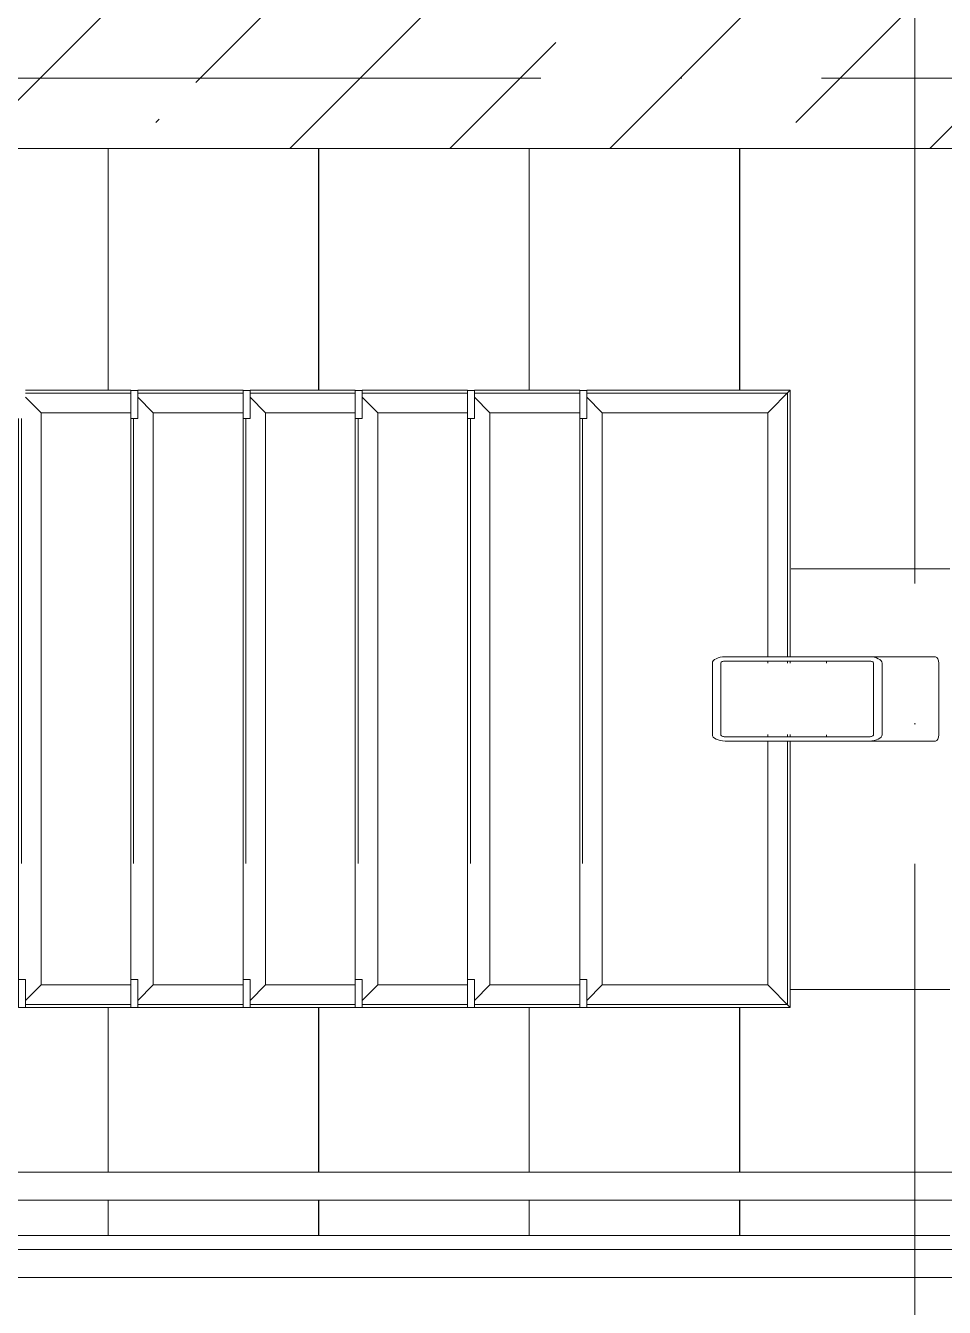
# Model space of a CAD drawing. Header units: millimetres. Extents: x -6467 to 106027, y -7090 to 195095.
# Drawn here: x 84492 to 85801, y 102692 to 104520 of the extents above; entities that cross this region are included whole.
import ezdxf

# ---------------------------------------------------------------- set-up
doc = ezdxf.new("R2010")
doc.units = ezdxf.units.MM
doc.linetypes.add('50_200_ШТРИХ_1Т_ш5_п1_п1_', pattern=[1400, 1000, -200, 0, -200])
doc.linetypes.add('Штрих', pattern=[1270, 635, -635])
for name, color, linetype, lineweight, true_color in [('A-GENM-1', 7, 'Continuous', 9, 0xaaaaaa), ('A-GENM-2', 7, 'Continuous', 20, 0xaaaaaa), ('A-GENM-HDLN-1', 7, 'Штрих', 5, 0xaaaaaa), ('S-STRS-1', 7, 'Continuous', 9, 0xaaaaaa), ('S-STRS-2', 7, 'Continuous', 5, 0xbfbfbf), ('Оси-3', 7, '50_200_ШТРИХ_1Т_ш5_п1_п1_', 9, 0xaaaaaa)]:
    doc.layers.add(name, color=color, linetype=linetype, lineweight=lineweight, true_color=true_color)
doc.layers.add('A-WALL', color=7, linetype='Continuous', lineweight=5)
doc.layers.add('Ограждение', color=7, linetype='Continuous', lineweight=9)
pattern_1 = [(180, (83709.45, 104345.1), (7e-14, -600), []), (270, (83709.45, 104345.1), (600, 4e-14), [])]

# ---------------------------------------------------------------- blocks, each defined once
blk = doc.blocks.new('О_Элемент ограждения_Обод_Труба_ГОСТ 8645-68 - О_Элемент ограждения_Обод_Труба_ГОСТ 8645-68-26169597-АИ_План этажа Радиаторы_3')
at = {"layer": 'Ограждение'}
for p, q in [((-3900, 20), (0, 20)), ((0, -20), (-3900, -20))]:
    blk.add_line(p, q, dxfattribs=at)
blk = doc.blocks.new('О_Элемент поручня_Маршевый_Труба_ГОСТ 8732-78 - О_Элемент поручня_Маршевый_Труба_ГОСТ 8732-78-26169598-АИ_План этажа Радиаторы_3')
at = {"layer": 'Ограждение'}
for p, q in [((-13.2, 0), (-3902.6, 0)), ((-3902.6, -40), (-13.2, -40))]:
    blk.add_line(p, q, dxfattribs=at)
blk = doc.blocks.new('ОМ_Труба_ГОСТ 8639-82 - ОМ_Труба_ГОСТ 8639-82-19082044-АИ_План этажа Радиаторы_3')
at = {"layer": 'A-GENM-1'}
for p, q in [((9421.3, 58005), (9421.3, 58107)), ((9433.4, 58107), (9433.4, 58005)), ((9439.5, 58116), (9645.1, 58116)), ((9645.1, 58110), (9439.5, 58110)), ((9739.6, 58116), (9645.1, 58116)), ((9651.1, 58005), (9651.1, 58107)), ((9663.2, 58107), (9663.2, 58005)), ((9689, 58116), (9739.6, 58116)), ((9744.1, 58107), (9744.1, 58005)), ((9439.5, 58002), (9645.1, 58002)), ((9645.1, 57996), (9439.5, 57996)), ((9645.1, 57996), (9739.6, 57996)), ((9739.6, 57996), (9689, 57996))]:
    blk.add_line(p, q, dxfattribs=at)
at = {"layer": 'A-GENM-1', "flags": 128}
for points in [[(9421.3, 58107), (9421.7, 58108.8), (9422.7, 58110.5), (9424.4, 58112), (9426.6, 58113.4), (9429.4, 58114.5), (9432.5, 58115.4), (9435.9, 58115.9), (9439.5, 58116)], [(9439.5, 58110), (9438.3, 58110), (9437.2, 58109.8), (9436.1, 58109.5), (9435.2, 58109.2), (9434.4, 58108.7), (9433.9, 58108.2), (9433.5, 58107.6), (9433.4, 58107)], [(9645.1, 58116), (9648.6, 58115.9), (9652, 58115.4), (9655.1, 58114.5), (9657.9, 58113.4), (9660.1, 58112), (9661.8, 58110.5), (9662.8, 58108.8), (9663.2, 58107)], [(9651.1, 58107), (9651, 58107.6), (9650.6, 58108.2), (9650.1, 58108.7), (9649.3, 58109.2), (9648.4, 58109.5), (9647.4, 58109.8), (9646.2, 58110), (9645.1, 58110)], [(9439.5, 57996), (9435.9, 57996.2), (9432.5, 57996.7), (9429.4, 57997.6), (9426.6, 57998.7), (9424.4, 58000), (9422.7, 58001.6), (9421.7, 58003.3), (9421.3, 58005)], [(9433.4, 58005), (9433.5, 58004.5), (9433.9, 58003.9), (9434.4, 58003.4), (9435.2, 58002.9), (9436.1, 58002.5), (9437.2, 58002.3), (9438.3, 58002.1), (9439.5, 58002)], [(9663.2, 58005), (9662.8, 58003.3), (9661.8, 58001.6), (9660.1, 58000), (9657.9, 57998.7), (9655.1, 57997.6), (9652, 57996.7), (9648.6, 57996.2), (9645.1, 57996)], [(9645.1, 58002), (9646.2, 58002.1), (9647.4, 58002.3), (9648.4, 58002.5), (9649.3, 58002.9), (9650.1, 58003.4), (9650.6, 58003.9), (9651, 58004.5), (9651.1, 58005)]]:
    blk.add_lwpolyline(points, dxfattribs=at)
at = {"layer": 'A-GENM-1'}
for centre, start_param, end_param in [((9739.6, 58107), 4.712389, 6.283185), ((9739.6, 58005), 3.141593, 4.712389)]:
    blk.add_ellipse(centre, major_axis=(0, 9), ratio=0.496139, start_param=start_param, end_param=end_param, dxfattribs=at)
blk = doc.blocks.new('ОМ_Уголок_ГОСТ 8509-93 - ОМ_Уголок_ГОСТ 8509-93-26209708-АИ_План этажа Радиаторы_3')
at = {"layer": 'A-GENM-1'}
for p, q in [((380, 0), (0, 0)), ((32, -32), (0, 0)), ((389, 0), (386, 0)), ((494, 0), (491, 0)), ((880, 0), (500, 0)), ((880, 0), (848, -32)), ((32, -32), (380, -32)), ((386, -32), (389, -32)), ((491, -32), (494, -32)), ((500, -32), (848, -32))]:
    blk.add_line(p, q, dxfattribs=at)
at = {"layer": 'A-GENM-HDLN-1'}
for p, q in [((4, -4), (380, -4)), ((386, -4), (389, -4)), ((491, -4), (494, -4)), ((500, -4), (876, -4))]:
    blk.add_line(p, q, dxfattribs=at)
blk = doc.blocks.new('ОМ_Уголок_ГОСТ 8509-93 - ОМ_Уголок_ГОСТ 8509-93-V107-АИ_План этажа Радиаторы_3')
at = {"layer": 'A-GENM-1'}
for p, q in [((32, -32), (10, -10)), ((840, 0), (40, 0)), ((870, -10), (848, -32)), ((32, -32), (848, -32))]:
    blk.add_line(p, q, dxfattribs=at)
at = {"layer": 'A-GENM-HDLN-1'}
blk.add_line((40, -4), (840, -4), dxfattribs=at)
blk = doc.blocks.new('ОМ_Уголок_ГОСТ 8509-93 - ОМ_Уголок_ГОСТ 8509-93-19082047-АИ_План этажа Радиаторы_3')
at = {"layer": 'A-GENM-1'}
for p, q in [((300, 0), (10, 0)), ((32, -32), (10, -10)), ((300, 0), (268, -32)), ((32, -32), (268, -32))]:
    blk.add_line(p, q, dxfattribs=at)
at = {"layer": 'A-GENM-HDLN-1'}
blk.add_line((10, -4), (296, -4), dxfattribs=at)
blk = doc.blocks.new('ОМ_Уголок_ГОСТ 8509-93 - ОМ_Уголок_ГОСТ 8509-93-V108-АИ_План этажа Радиаторы_3')
at = {"layer": 'A-GENM-1'}
for p, q in [((290, 0), (0, 0)), ((32, -32), (0, 0)), ((290, -10), (268, -32)), ((32, -32), (268, -32))]:
    blk.add_line(p, q, dxfattribs=at)
at = {"layer": 'A-GENM-HDLN-1'}
blk.add_line((4, -4), (290, -4), dxfattribs=at)
blk = doc.blocks.new('ОМ_Труба_ГОСТ 8639-82 - ОМ_Труба_ГОСТ 8639-82-V109-АИ_План этажа Радиаторы_3')
at = {"layer": 'A-GENM-1'}
for centre, start_param, end_param in [((9579.6, 58107), 4.712389, 4.974188), ((9579.6, 58005), 4.45059, 4.712389)]:
    blk.add_ellipse(centre, major_axis=(0, 9), ratio=0.496139, start_param=start_param, end_param=end_param, dxfattribs=at)
blk = doc.blocks.new('ОМ_Уголок_ГОСТ 8509-93 - ОМ_Уголок_ГОСТ 8509-93-V110-АИ_План этажа Радиаторы_3')
at = {"layer": 'A-GENM-1'}
for p, q in [((160, 0), (10, 0)), ((32, -32), (10, -10)), ((32, -32), (160, -32))]:
    blk.add_line(p, q, dxfattribs=at)
at = {"layer": 'A-GENM-HDLN-1'}
blk.add_line((10, -4), (160, -4), dxfattribs=at)
blk = doc.blocks.new('ОМ_Уголок_ГОСТ 8509-93 - ОМ_Уголок_ГОСТ 8509-93-V111-АИ_План этажа Радиаторы_3')
at = {"layer": 'A-GENM-1'}
for p, q in [((290, 0), (140, 0)), ((290, -10), (268, -32)), ((140, -32), (268, -32))]:
    blk.add_line(p, q, dxfattribs=at)
at = {"layer": 'A-GENM-HDLN-1'}
blk.add_line((140, -4), (290, -4), dxfattribs=at)
blk = doc.blocks.new('ОМ_Полоса_Трапеция прямоугольная_Прокат_ГОСТ 103-2006 - ОМ_Полоса_Трапеция прямоугольная_Прокат_ГОСТ 103-2006-19082130-АИ_План этажа Радиаторы_3')
at = {"layer": 'A-GENM-1'}
for p, q in [((9232.3, 58496), (9242.3, 58496)), ((9232.3, 58456), (9232.3, 58496)), ((9242.3, 58496), (9242.3, 58456)), ((9242.3, 58456), (9232.3, 58456))]:
    blk.add_line(p, q, dxfattribs=at)
blk = doc.blocks.new('ОМ_Полоса_Трапеция прямоугольная_Прокат_ГОСТ 103-2006 - ОМ_Полоса_Трапеция прямоугольная_Прокат_ГОСТ 103-2006-19082170-АИ_План этажа Радиаторы_3')
at = {"layer": 'A-GENM-1'}
for p, q in [((9232.3, 57656), (9242.3, 57656)), ((9232.3, 57616), (9232.3, 57656)), ((9242.3, 57656), (9242.3, 57616)), ((9242.3, 57616), (9232.3, 57616))]:
    blk.add_line(p, q, dxfattribs=at)
blk = doc.blocks.new('ОМ_Полоса_Трапеция прямоугольная_Прокат_ГОСТ 103-2006 - ОМ_Полоса_Трапеция прямоугольная_Прокат_ГОСТ 103-2006-V118-АИ_План этажа Радиаторы_3')
at = {"layer": 'A-GENM-2'}
for p, q in [((8442.3, 57656), (8432.3, 57656)), ((8432.3, 57656), (8432.3, 57616)), ((8442.3, 57616), (8442.3, 57656)), ((8432.3, 57616), (8442.3, 57616))]:
    blk.add_line(p, q, dxfattribs=at)

msp = doc.modelspace()

# ---------------------------------------------------------------- hatches: boundary and pattern name
at = {"layer": 'A-WALL'}
h = msp.add_hatch(dxfattribs=at)
h.set_pattern_fill('FP_1', color=256, style=0, pattern_type=2)
h.set_pattern_definition([(45, (109.45, 102614.03), (-228.0985, 228.0985), []), (45, (337.55, 102614.03), (-228.0985, 228.0985), [403.225, -80.645, 6.706, -73.939])])
h.paths.add_polyline_path([(88892.1, 104345.1), (89359.4, 104345.1), (89359.4, 104595.1), (83909.4, 104595.1), (83909.4, 104345.1), (87238, 104345.1)])
at = {"layer": 'S-STRS-2'}
h = msp.add_hatch(dxfattribs=at)
h.set_pattern_fill('FP_11', color=256, style=0, pattern_type=2)
h.set_pattern_definition(pattern_1)
h.paths.add_polyline_path([(84309.4, 102795.1), (84609.4, 102795.1), (84609.4, 102845.1), (84309.4, 102845.1)])
h.paths.add_polyline_path([(84309.4, 102885.1), (84609.4, 102885.1), (84609.4, 103120.1), (84309.4, 103120.1), (84309.4, 103058.6)])
h.paths.add_polyline_path([(84321.7, 104000.1), (84609.4, 104000.1), (84609.4, 104345.1), (84309.4, 104345.1), (84309.4, 104000.1)])
h = msp.add_hatch(dxfattribs=at)
h.set_pattern_fill('FP_11', color=256, style=0, pattern_type=2)
h.set_pattern_definition(pattern_1)
h.paths.add_polyline_path([(84609.4, 102795.1), (84909.4, 102795.1), (84909.4, 102845.1), (84609.4, 102845.1)])
h.paths.add_polyline_path([(84756.7, 102885.1), (84909.4, 102885.1), (84909.4, 103120.1), (84609.4, 103120.1), (84609.4, 102885.1)])
h.paths.add_polyline_path([(84656.7, 104000.1), (84909.4, 104000.1), (84909.4, 104345.1), (84609.4, 104345.1), (84609.4, 104000.1), (84651.7, 104000.1)])
h = msp.add_hatch(dxfattribs=at)
h.set_pattern_fill('FP_11', color=256, style=0, pattern_type=2)
h.set_pattern_definition(pattern_1)
h.paths.add_polyline_path([(84909.4, 102795.1), (85209.4, 102795.1), (85209.4, 102845.1), (84909.4, 102845.1)])
h.paths.add_polyline_path([(85209.4, 102885.1), (85209.4, 103120.1), (84909.4, 103120.1), (84909.4, 102885.1), (85170.3, 102885.1)])
h.paths.add_polyline_path([(84909.7, 104000.1), (85209.4, 104000.1), (85209.4, 104345.1), (84909.4, 104345.1), (84909.4, 104000.1)])
h = msp.add_hatch(dxfattribs=at)
h.set_pattern_fill('FP_11', color=256, style=0, pattern_type=2)
h.set_pattern_definition(pattern_1)
h.paths.add_polyline_path([(85209.4, 102795.1), (85509.4, 102795.1), (85509.4, 102845.1), (85209.4, 102845.1)])
h.paths.add_polyline_path([(85209.4, 102885.1), (85509.4, 102885.1), (85509.4, 103120.1), (85209.4, 103120.1), (85209.4, 103058.6)])
h.paths.add_polyline_path([(85406.7, 104000.1), (85509.4, 104000.1), (85509.4, 104345.1), (85209.4, 104345.1), (85209.4, 104000.1), (85389.7, 104000.1)])
h = msp.add_hatch(dxfattribs=at)
h.set_pattern_fill('FP_11', color=256, style=0, pattern_type=2)
h.set_pattern_definition(pattern_1)
h.paths.add_polyline_path([(85509.4, 102795.1), (85809.4, 102795.1), (85809.4, 102845.1), (85509.4, 102845.1)])
h.paths.add_polyline_path([(85583.8, 102885.1), (85809.4, 102885.1), (85809.4, 104345.1), (85509.4, 104345.1), (85509.4, 104000.1), (85581.7, 104000.1), (85583.8, 103620.1), (85694.5, 103619.8), (85694.5, 103614.1), (85700.5, 103616.3), (85699.5, 103619.7), (85712.6, 103619.9), (85791.5, 103618.6), (85793.4, 103612.8), (85793.5, 103611.1), (85791.3, 103501.3), (85789, 103500.1), (85701.2, 103501.6), (85699.5, 103506.1), (85694.5, 103504.1), (85694.5, 103500.1), (85581.7, 103500.1), (85581.7, 103120.1), (85509.4, 103120.1), (85509.4, 102885.1)])
h.paths.add_polyline_path([(85700.7, 103614.1), (85703.1, 103616.1), (85700.7, 103614.1)])
h.paths.add_polyline_path([(85703.3, 103614.1), (85705.9, 103616.1), (85703.3, 103614.1)])

# ---------------------------------------------------------------- linework, layer by layer
at = {"layer": 'A-WALL'}
msp.add_line((83659.4, 104345.1), (89109.4, 104345.1), dxfattribs=at)
at = {"layer": 'S-STRS-1'}
for p, q in [((84609.4, 104345.1), (84609.4, 104000.1)), ((84609.4, 104345.1), (84609.4, 104000.1)), ((84909.4, 104345.1), (84909.4, 104000.1)), ((84909.4, 104345.1), (84909.4, 104000.1)), ((85209.4, 104345.1), (85209.4, 104000.1)), ((85209.4, 104345.1), (85209.4, 104000.1)), ((85509.4, 104345.1), (85509.4, 104000.1)), ((85509.4, 104345.1), (85509.4, 104000.1)), ((84609.4, 103120.1), (84609.4, 102884.6)), ((84609.4, 103120.1), (84609.4, 102884.6)), ((84909.4, 103120.1), (84909.4, 102884.6)), ((84909.4, 103120.1), (84909.4, 102884.6)), ((85209.4, 103120.1), (85209.4, 102884.6)), ((85209.4, 103120.1), (85209.4, 102884.6)), ((85509.4, 103120.1), (85509.4, 102884.6)), ((85509.4, 103120.1), (85509.4, 102884.6)), ((84609.4, 102845.6), (84609.4, 102795.1)), ((84609.4, 102845.6), (84609.4, 102795.1)), ((84909.4, 102845.6), (84909.4, 102795.1)), ((84909.4, 102845.6), (84909.4, 102795.1)), ((85209.4, 102845.6), (85209.4, 102795.1)), ((85209.4, 102845.6), (85209.4, 102795.1)), ((85509.4, 102845.6), (85509.4, 102795.1)), ((85509.4, 102845.6), (85509.4, 102795.1)), ((84309.4, 102795.1), (84609.4, 102795.1)), ((84609.4, 102795.1), (84909.4, 102795.1)), ((84909.4, 102795.1), (85209.4, 102795.1)), ((85209.4, 102795.1), (85509.4, 102795.1)), ((85509.4, 102795.1), (85809.4, 102795.1))]:
    msp.add_line(p, q, dxfattribs=at)
at = {"layer": 'Оси-3'}
for p, q in [((85759.4, 96724.3), (85759.4, 115409.2)), ((104827.4, 104445.1), (-5157.9, 104445.1))]:
    msp.add_line(p, q, dxfattribs=at)

# ---------------------------------------------------------------- block references
at = {"layer": 'A-GENM-1', "extrusion": (0, 0, -1)}
for name, p in [('ОМ_Уголок_ГОСТ 8509-93 - ОМ_Уголок_ГОСТ 8509-93-V111-АИ_План этажа Радиаторы_3', (-84781.7, 104000.1)), ('ОМ_Уголок_ГОСТ 8509-93 - ОМ_Уголок_ГОСТ 8509-93-V111-АИ_План этажа Радиаторы_3', (-84941.7, 104000.1)), ('ОМ_Уголок_ГОСТ 8509-93 - ОМ_Уголок_ГОСТ 8509-93-V111-АИ_План этажа Радиаторы_3', (-85101.7, 104000.1)), ('ОМ_Уголок_ГОСТ 8509-93 - ОМ_Уголок_ГОСТ 8509-93-V111-АИ_План этажа Радиаторы_3', (-85261.7, 104000.1)), ('ОМ_Уголок_ГОСТ 8509-93 - ОМ_Уголок_ГОСТ 8509-93-V111-АИ_План этажа Радиаторы_3', (-85421.7, 104000.1)), ('ОМ_Уголок_ГОСТ 8509-93 - ОМ_Уголок_ГОСТ 8509-93-V108-АИ_План этажа Радиаторы_3', (-85581.7, 104000.1))]:
    msp.add_blockref(name, p, dxfattribs=at)
at = {"layer": 'A-GENM-1'}
for name, p in [('ОМ_Полоса_Трапеция прямоугольная_Прокат_ГОСТ 103-2006 - ОМ_Полоса_Трапеция прямоугольная_Прокат_ГОСТ 103-2006-19082130-АИ_План этажа Радиаторы_3', (75409.4, 45504)), ('ОМ_Полоса_Трапеция прямоугольная_Прокат_ГОСТ 103-2006 - ОМ_Полоса_Трапеция прямоугольная_Прокат_ГОСТ 103-2006-19082130-АИ_План этажа Радиаторы_3', (75569.4, 45504)), ('ОМ_Полоса_Трапеция прямоугольная_Прокат_ГОСТ 103-2006 - ОМ_Полоса_Трапеция прямоугольная_Прокат_ГОСТ 103-2006-19082130-АИ_План этажа Радиаторы_3', (75729.4, 45504)), ('ОМ_Полоса_Трапеция прямоугольная_Прокат_ГОСТ 103-2006 - ОМ_Полоса_Трапеция прямоугольная_Прокат_ГОСТ 103-2006-19082130-АИ_План этажа Радиаторы_3', (75889.4, 45504)), ('ОМ_Полоса_Трапеция прямоугольная_Прокат_ГОСТ 103-2006 - ОМ_Полоса_Трапеция прямоугольная_Прокат_ГОСТ 103-2006-19082130-АИ_План этажа Радиаторы_3', (76049.4, 45504)), ('ОМ_Труба_ГОСТ 8639-82 - ОМ_Труба_ГОСТ 8639-82-19082044-АИ_План этажа Радиаторы_3', (76049.4, 45504)), ('ОМ_Труба_ГОСТ 8639-82 - ОМ_Труба_ГОСТ 8639-82-V109-АИ_План этажа Радиаторы_3', (76049.4, 45504)), ('ОМ_Полоса_Трапеция прямоугольная_Прокат_ГОСТ 103-2006 - ОМ_Полоса_Трапеция прямоугольная_Прокат_ГОСТ 103-2006-V118-АИ_План этажа Радиаторы_3', (76049.4, 45504)), ('ОМ_Полоса_Трапеция прямоугольная_Прокат_ГОСТ 103-2006 - ОМ_Полоса_Трапеция прямоугольная_Прокат_ГОСТ 103-2006-19082170-АИ_План этажа Радиаторы_3', (75409.4, 45504)), ('ОМ_Полоса_Трапеция прямоугольная_Прокат_ГОСТ 103-2006 - ОМ_Полоса_Трапеция прямоугольная_Прокат_ГОСТ 103-2006-19082170-АИ_План этажа Радиаторы_3', (75569.4, 45504)), ('ОМ_Полоса_Трапеция прямоугольная_Прокат_ГОСТ 103-2006 - ОМ_Полоса_Трапеция прямоугольная_Прокат_ГОСТ 103-2006-19082170-АИ_План этажа Радиаторы_3', (75729.4, 45504)), ('ОМ_Полоса_Трапеция прямоугольная_Прокат_ГОСТ 103-2006 - ОМ_Полоса_Трапеция прямоугольная_Прокат_ГОСТ 103-2006-19082170-АИ_План этажа Радиаторы_3', (75889.4, 45504)), ('ОМ_Полоса_Трапеция прямоугольная_Прокат_ГОСТ 103-2006 - ОМ_Полоса_Трапеция прямоугольная_Прокат_ГОСТ 103-2006-19082170-АИ_План этажа Радиаторы_3', (76049.4, 45504))]:
    msp.add_blockref(name, p, dxfattribs=at)
at = {"layer": 'A-GENM-1', "extrusion": (0, 0, -1)}
for name, p, rotation in [('ОМ_Уголок_ГОСТ 8509-93 - ОМ_Уголок_ГОСТ 8509-93-26209708-АИ_План этажа Радиаторы_3', (-85581.7, 103120.1), 89.99999999999908), ('ОМ_Уголок_ГОСТ 8509-93 - ОМ_Уголок_ГОСТ 8509-93-V107-АИ_План этажа Радиаторы_3', (-84481.7, 104000.1), 269.9999999999989), ('ОМ_Уголок_ГОСТ 8509-93 - ОМ_Уголок_ГОСТ 8509-93-V107-АИ_План этажа Радиаторы_3', (-84641.7, 104000.1), 269.9999999999989), ('ОМ_Уголок_ГОСТ 8509-93 - ОМ_Уголок_ГОСТ 8509-93-V107-АИ_План этажа Радиаторы_3', (-84801.7, 104000.1), 269.9999999999989), ('ОМ_Уголок_ГОСТ 8509-93 - ОМ_Уголок_ГОСТ 8509-93-V107-АИ_План этажа Радиаторы_3', (-84961.7, 104000.1), 269.9999999999989), ('ОМ_Уголок_ГОСТ 8509-93 - ОМ_Уголок_ГОСТ 8509-93-V107-АИ_План этажа Радиаторы_3', (-85121.7, 104000.1), 269.9999999999989), ('ОМ_Уголок_ГОСТ 8509-93 - ОМ_Уголок_ГОСТ 8509-93-V107-АИ_План этажа Радиаторы_3', (-85281.7, 104000.1), 269.9999999999989), ('ОМ_Уголок_ГОСТ 8509-93 - ОМ_Уголок_ГОСТ 8509-93-V110-АИ_План этажа Радиаторы_3', (-84481.7, 103120.1), 180), ('ОМ_Уголок_ГОСТ 8509-93 - ОМ_Уголок_ГОСТ 8509-93-V110-АИ_План этажа Радиаторы_3', (-84641.7, 103120.1), 180), ('ОМ_Уголок_ГОСТ 8509-93 - ОМ_Уголок_ГОСТ 8509-93-V110-АИ_План этажа Радиаторы_3', (-84801.7, 103120.1), 180), ('ОМ_Уголок_ГОСТ 8509-93 - ОМ_Уголок_ГОСТ 8509-93-V110-АИ_План этажа Радиаторы_3', (-84961.7, 103120.1), 180), ('ОМ_Уголок_ГОСТ 8509-93 - ОМ_Уголок_ГОСТ 8509-93-V110-АИ_План этажа Радиаторы_3', (-85121.7, 103120.1), 180), ('ОМ_Уголок_ГОСТ 8509-93 - ОМ_Уголок_ГОСТ 8509-93-19082047-АИ_План этажа Радиаторы_3', (-85281.7, 103120.1), 180)]:
    msp.add_blockref(name, p, dxfattribs=dict(at, rotation=rotation))
at = {"layer": 'Ограждение', "rotation": 180}
for name, p in [('О_Элемент поручня_Маршевый_Труба_ГОСТ 8732-78 - О_Элемент поручня_Маршевый_Труба_ГОСТ 8732-78-26169598-АИ_План этажа Радиаторы_3', (83701.6, 102845.1)), ('О_Элемент ограждения_Обод_Труба_ГОСТ 8645-68 - О_Элемент ограждения_Обод_Труба_ГОСТ 8645-68-26169597-АИ_План этажа Радиаторы_3', (83709.4, 102755.1))]:
    msp.add_blockref(name, p, dxfattribs=at)

doc.saveas('drawing.dxf')
